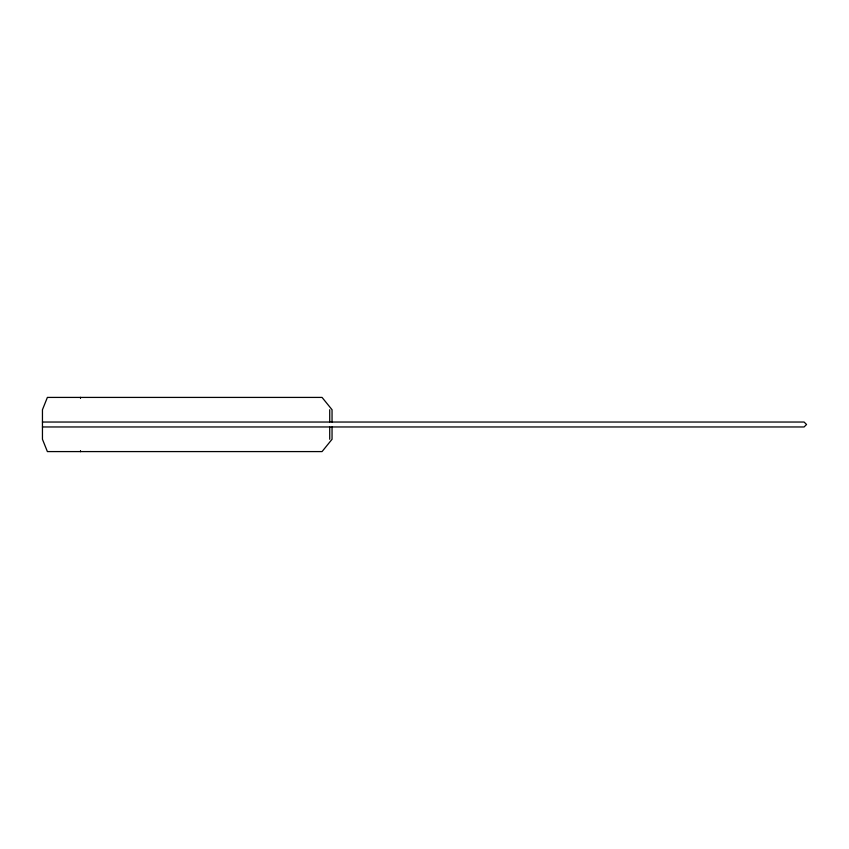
<?xml version="1.0" encoding="UTF-8"?>
<svg xmlns="http://www.w3.org/2000/svg" width="849" height="849" viewBox="0 0 849 849"><rect width="100%" height="100%" fill="white"/><g stroke="black" fill="none" stroke-linecap="round" stroke-linejoin="round"><path stroke-width="1.27" d="M42.45 422.038L804.088 422.038L806.55 424.5L804.088 426.962L42.45 426.962M332.044 422.038L332.044 409.727L322.058 397.417L47.385 397.417L42.45 409.727L42.45 439.273L47.385 451.583L322.058 451.583L332.044 439.273L332.044 426.962M329.72 409.727L329.72 422.038M329.72 426.962L329.72 439.273M80.538 451.031L80.453 451.583L80.538 451.031M80.538 397.969L80.337 397.417L80.538 397.969"/></g></svg>
